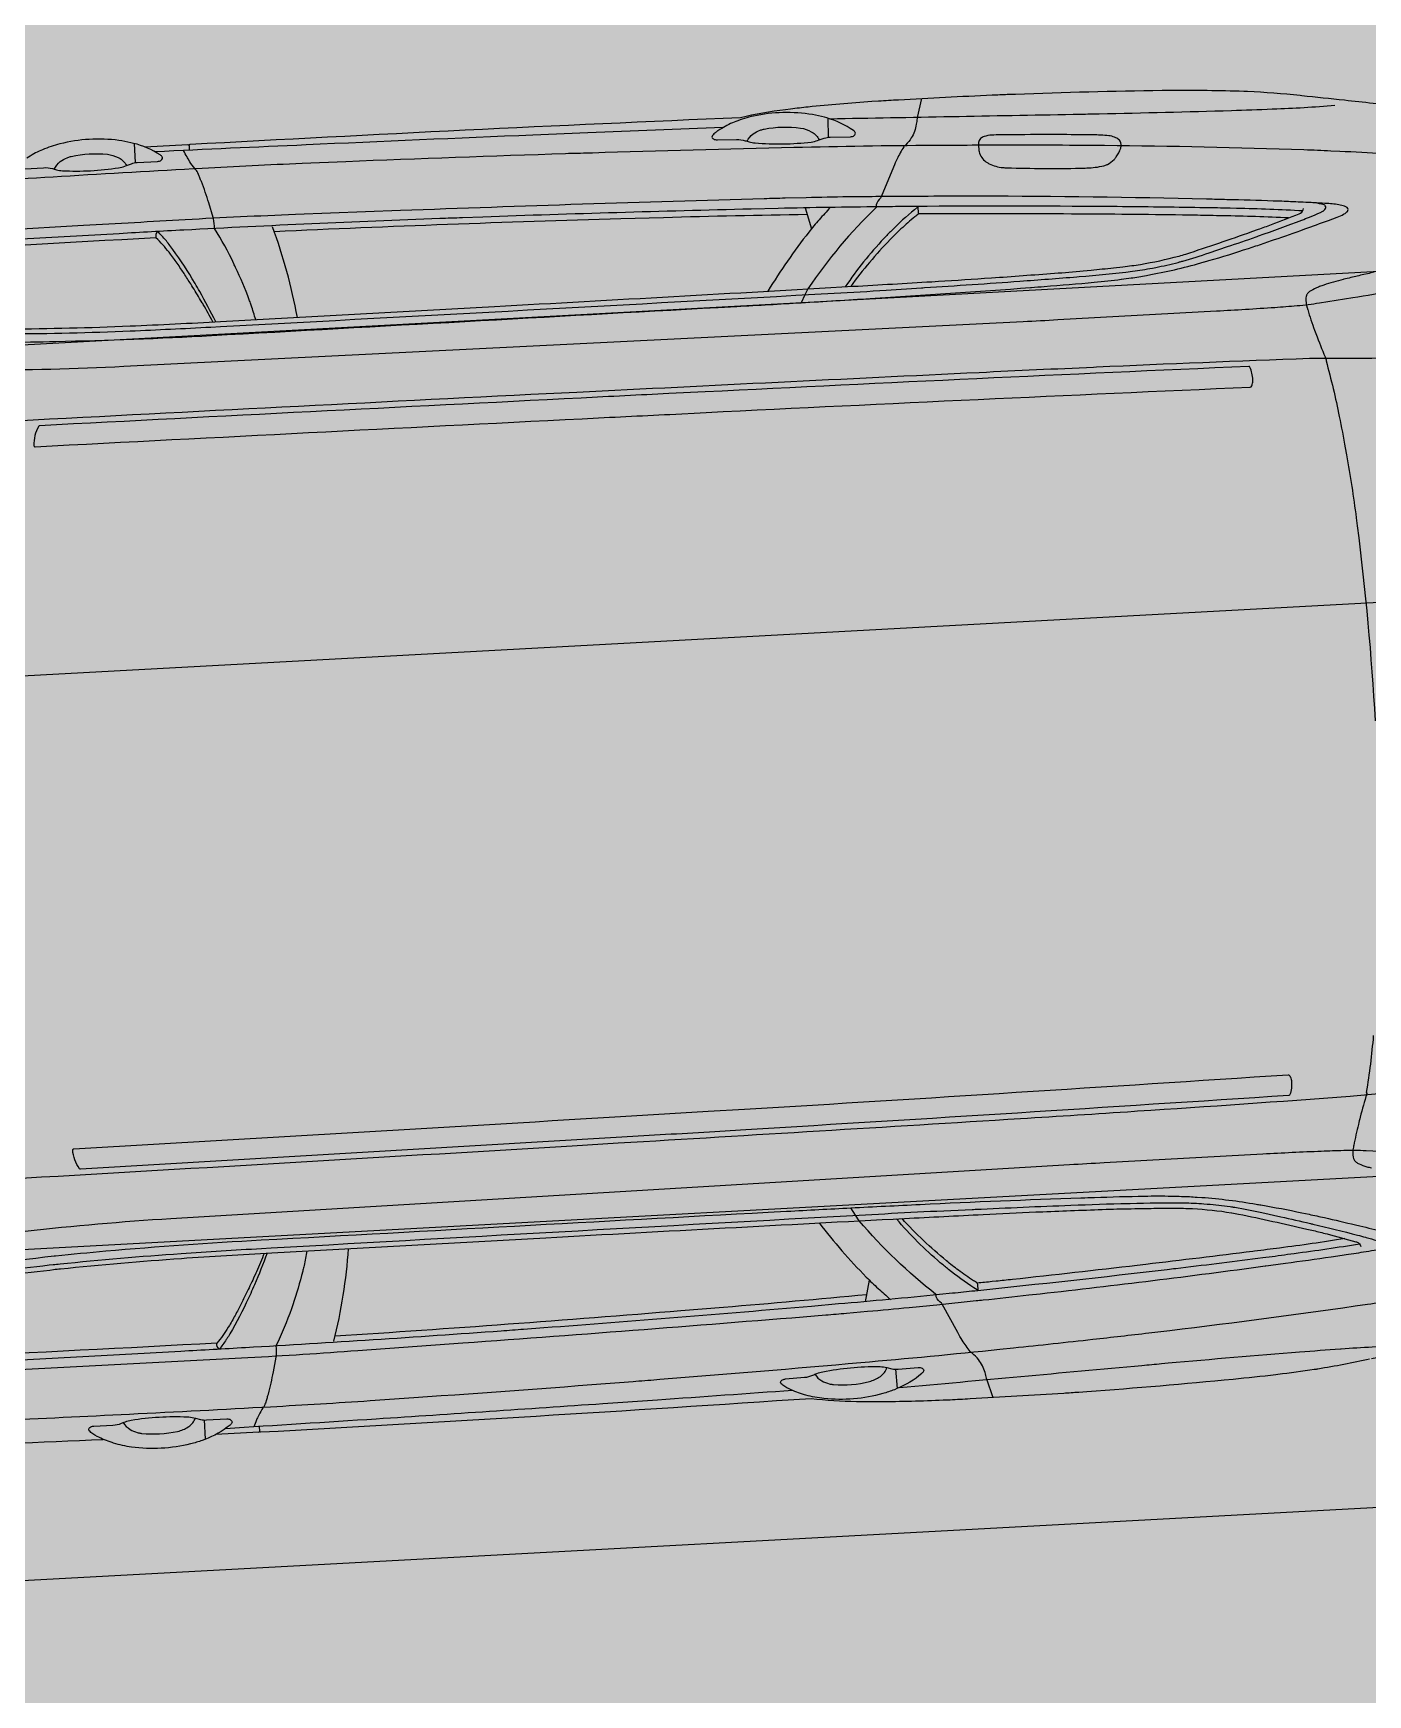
# Model space of a CAD drawing. Header units: millimetres. Extents: x 2622 to 2811, y 687 to 801.
# Drawn here: x 2650.345 to 2651.353, y 752.289 to 753.545 of the extents above; entities that cross this region are included whole.
import ezdxf

# ---------------------------------------------------------------- set-up
doc = ezdxf.new("R2010")
doc.units = ezdxf.units.MM
for name, color, linetype in [('automobile', 251, 'Continuous'), ('Quote', 252, 'Continuous'), ('Verde', 84, 'Continuous')]:
    doc.layers.add(name, color=color, linetype=linetype)
pattern_1 = [(0, (1295.01577, 297.66502), (0.0396875, 0.079375), [0, -0.079375])]

msp = doc.modelspace()

# ---------------------------------------------------------------- hatches: boundary and pattern name
at = {"layer": 'Verde'}
h = msp.add_hatch(dxfattribs=at)
h.set_pattern_fill('DOTS', color=256, scale=0.05, style=0)
h.set_pattern_definition(pattern_1)
h.paths.add_polyline_path([(2656.8528, 756.7765, -1), (2658.3051, 756.7765, -1)], flags=16)
h.paths.add_polyline_path([(2655.9701, 760.0463, -1), (2657.4224, 760.0463, -1)], flags=16)
h.paths.add_polyline_path([(2658.428, 756.4017, -1), (2659.8803, 756.4017, -1)], flags=16)
h.paths.add_polyline_path([(2658.9701, 752.7161, -1), (2658.7201, 752.7161, -1)], flags=16)
h.paths.add_polyline_path([(2656.7558, 761.5113), (2656.7758, 762.9548), (2658.6865, 763.0368), (2658.6729, 761.5342)], flags=16)
h.paths.add_polyline_path([(2648.2697, 763.5066, -1), (2649.7221, 763.5066, -1)], flags=16)
h.paths.add_polyline_path([(2661.1981, 756.1648, -1), (2662.6504, 756.1648, -1)], flags=16)
h.paths.add_polyline_path([(2645.2156, 762.8484, -1), (2646.6679, 762.8484, -1)], flags=16)
h.paths.add_polyline_path([(2666.8084, 756.1168, -1), (2665.3561, 756.1168, -1)], flags=16)
h.paths.add_polyline_path([(2668.5196, 756.0849, -1), (2667.0672, 756.0849, -1)], flags=16)
h.paths.add_polyline_path([(2659.2398, 753.4688), (2659.7778, 753.4688), (2659.7778, 753.7977), (2659.2398, 753.7977)], flags=24)
h.paths.add_polyline_path([(2657.0631, 761.9829), (2658.3775, 761.9829), (2658.3775, 762.6104), (2657.0631, 762.6104)], flags=8)
h.paths.add_polyline_path([(2645.1457, 760.0838), (2648.8816, 760.0838), (2648.8816, 760.5092), (2645.1457, 760.5092)], flags=24)
edge = h.paths.add_edge_path()
edge.add_arc((2655.3389, 763.2175), 0.7262, 0, 360)
edge = h.paths.add_edge_path()
edge.add_line((2652.9411, 759.9926), (2652.9411, 760.439))
edge.add_arc((2653.6321, 760.2158), 0.7262, 162.0983, 197.9017)
edge = h.paths.add_edge_path()
edge.add_line((2652.9411, 760.9907), (2652.9411, 762.1733))
edge.add_arc((2653.3627, 761.582), 0.7262, 125.4843, 234.5157)
edge = h.paths.add_edge_path()
edge.add_line((2653.1411, 762.2736), (2653.1411, 760.8905))
edge.add_arc((2653.3627, 761.582), 0.7262, 252.2383, 264.6596)
edge.add_arc((2653.6321, 760.2158), 0.7262, 117.657, 132.5446)
edge.add_line((2653.1411, 760.7508), (2653.1411, 759.6808))
edge.add_arc((2653.6321, 760.2158), 0.7262, 227.4554, 277.631)
edge.add_arc((2654.2121, 758.9543), 0.7262, 131.7452, 281.8496)
edge.add_arc((2654.9007, 757.7576), 0.7262, 137.9906, 311.1708)
edge.add_arc((2656.0975, 757.1075), 0.7262, 171.8021, 491.1708)
edge.add_arc((2654.9007, 757.7576), 0.7262, 351.8021, 461.8496)
edge.add_arc((2654.2121, 758.9543), 0.7262, 317.9906, 457.631)
edge.add_arc((2653.6321, 760.2158), 0.7262, 311.7452, 444.6596)
edge.add_arc((2653.3627, 761.582), 0.7262, 297.657, 467.7617)
h.paths.add_polyline_path([(2670.3991, 753.604), (2670.385, 753.3544), (2652.9411, 754.3402), (2652.9411, 754.5906)])
h.paths.add_polyline_path([(2655.3668, 755.7315), (2655.3668, 755.2512), (2654.9012, 755.2512), (2654.9012, 755.7315)])
h.paths.add_polyline_path([(2650.4411, 753.9961), (2650.4411, 756.6348), (2644.8148, 756.6348), (2645.1166, 751.0645), (2652.4095, 751.9524), (2654.0325, 752.2116), (2659.2011, 752.0885), (2663.2887, 752.4233), (2665.8401, 752.3935), (2670.441, 752.3673), (2670.4275, 752.8508), (2670.4774, 752.8521), (2670.4895, 754.6835), (2670.402, 754.6829), (2670.3824, 757.4302), (2666.929, 757.5151), (2661.3707, 757.601), (2661.3788, 758.7837), (2660.6997, 758.7884), (2660.7401, 764.7082), (2667.2279, 764.6639), (2667.1897, 759.0731), (2670.359, 759.0241), (2670.3592, 761.3795), (2670.4467, 761.3795), (2670.4366, 761.9587), (2670.3491, 761.9606), (2670.4287, 765.6196), (2669.6201, 765.5823), (2669.6184, 765.5404), (2669.4186, 765.5484), (2669.4196, 765.5731), (2660.4661, 765.147), (2657.3695, 765.0085), (2650.7649, 764.7194), (2644.3913, 764.4501), (2644.4761, 762.8848), (2653.0161, 762.8848), (2653.0161, 762.4598), (2653.1411, 762.4598), (2653.1411, 757.0598), (2653.0161, 757.0598), (2653.0161, 756.6348), (2652.9411, 756.6348), (2652.9411, 753.9961)])
h.paths.add_polyline_path([(2669.9501, 754.6583), (2669.9501, 754.178), (2669.4846, 754.178), (2669.4846, 754.6583)])
h.paths.add_polyline_path([(2669.4846, 754.1848), (2669.4846, 754.4352), (2652.9411, 755.3702), (2652.9411, 755.1198)])
h.paths.add_polyline_path([(2669.9501, 754.4089), (2669.9501, 754.178), (2669.6047, 754.178), (2670.4008, 754.133), (2670.4149, 754.3826)])
h = msp.add_hatch(dxfattribs=at)
h.set_pattern_fill('DOTS', color=256, scale=0.05, style=0)
h.set_pattern_definition(pattern_1)
h.paths.add_polyline_path([(2652.9411, 754.5906), (2652.9411, 754.3402), (2662.3729, 753.8072, -0.562006), (2662.4752, 753.8014), (2669.9123, 753.3811), (2669.92, 753.631)])
h.paths.add_polyline_path([(2662.534, 753.6573), (2662.9602, 753.6573), (2662.9602, 753.887), (2662.534, 753.887)], flags=25)
h.paths.add_polyline_path([(2651.5435, 755.985), (2650.4411, 755.9202), (2650.4411, 753.9961), (2652.9411, 753.9961), (2652.9411, 756.0669), (2652.9407, 756.0669), (2652.9411, 756.0877), (2652.9411, 756.6348), (2650.4411, 756.6348), (2650.4411, 755.9954), (2651.5391, 756.0598)])
h.paths.add_polyline_path([(2669.9368, 754.178), (2669.6047, 754.178), (2669.9363, 754.1593)])
h.paths.add_polyline_path([(2669.4846, 754.1848), (2669.4846, 754.4352), (2652.9411, 755.3702), (2652.9411, 755.1198)])

# ---------------------------------------------------------------- linework, layer by layer
at = {"layer": 'automobile'}
for p, q in [((2650.9451, 753.4807), (2650.9454, 753.4661)), ((2650.4209, 753.4615), (2650.4217, 753.447)), ((2650.4615, 753.4606), (2650.4291, 753.4588)), ((2650.4624, 753.46), (2650.4626, 753.4563)), ((2650.9281, 753.4128), (2650.9328, 753.3969)), ((2650.9736, 752.5857), (2650.9766, 752.6021)), ((2650.9979, 752.5202), (2650.9967, 752.5346)), ((2650.4749, 752.4818), (2650.4741, 752.4963)), ((2650.5151, 752.4871), (2650.4827, 752.4853)), ((2650.5159, 752.4878), (2650.5157, 752.4914))]:
    msp.add_line(p, q, dxfattribs=at)
for points in [[(2650.9251, 753.3411, 0.000769), (2650.9773, 753.3443, 0.003577), (2651.0985, 753.3526), (2651.0991, 753.3527, 0.000027), (2651.1088, 753.3534, 0.003552), (2651.1466, 753.3566, 0.009916), (2651.1669, 753.3588), (2651.1672, 753.3589, 0.002943), (2651.1744, 753.3598, 0.009853), (2651.186, 753.3617), (2651.1894, 753.3624, 0.025369), (2651.2297, 753.3719), (2651.2298, 753.3719, 0.000021), (2651.2333, 753.3729, 0.008627), (2651.2632, 753.3822), (2651.2687, 753.384, 0.003472), (2651.2799, 753.3878, 0.003627), (2651.3027, 753.3958), (2651.3057, 753.3969, 0.001375), (2651.3235, 753.4033), (2651.3302, 753.4058, 0.040638), (2651.335, 753.408), (2651.3355, 753.4083, 0.056658), (2651.3378, 753.4099, 0.037523), (2651.3379, 753.4101, 0.164307), (2651.3385, 753.4116, 0.247104), (2651.3378, 753.413, 0.073089), (2651.3357, 753.4141), (2651.3356, 753.4141, 0.031398), (2651.3338, 753.4146, 0.039043), (2651.3238, 753.416), (2651.3229, 753.4161, 0.000777), (2651.3064, 753.417, 0.003856), (2651.2989, 753.4173), (2651.2949, 753.4175, 0.001532), (2651.2818, 753.418, 0.001333), (2651.2468, 753.419, 0.000872), (2651.2319, 753.4194), (2651.2314, 753.4194, 0.005865), (2651.06, 753.4216), (2651.0514, 753.4216, 0.001448), (2651.0166, 753.4215, 0.000132), (2651.0113, 753.4215), (2650.9814, 753.4213, 0.002035), (2650.9605, 753.4211, 0.002471), (2650.9288, 753.4205), (2650.9129, 753.4201, 0.001145), (2650.8972, 753.4197, 0.002344), (2650.6222, 753.4107), (2650.5428, 753.4077, 0.004857), (2650.4596, 753.4038, 0.000048), (2650.3826, 753.3994), (2650.2629, 753.3925, 0.004161)], [(2650.4624, 753.46, -0.41412), (2650.4632, 753.4609, -0.003251), (2650.8792, 753.4812, -0.027772), (2650.9132, 753.4873), (2650.9171, 753.4878, -0.004315), (2650.9303, 753.4893, -0.009891), (2650.9785, 753.4934), (2650.9835, 753.4937, -0.002219), (2650.9987, 753.4946, -0.002775), (2651.0695, 753.4982, -0.002199), (2651.0808, 753.4987), (2651.087, 753.4989, -0.005597), (2651.1979, 753.5017, -0.005916), (2651.2304, 753.5018), (2651.2319, 753.5017, -0.006543), (2651.2597, 753.5011, -0.003153), (2651.2624, 753.501, -0.01382), (2651.3021, 753.498), (2651.3035, 753.4978, -0.000418), (2651.3357, 753.4944, -0.004713), (2651.3788, 753.4895)], [(2651.016, 753.4956), (2651.0128, 753.4812, 0.034737), (2651.0127, 753.4805, -0.022917), (2651.0121, 753.476, -0.094077), (2651.0083, 753.4657, -0.06124), (2651.0041, 753.4605), (2651.0034, 753.4598, 0.054997), (2651.0026, 753.4589, 0.03443), (2650.9976, 753.4498, 0.011015), (2650.9949, 753.4437), (2650.9856, 753.4212, -0.110913), (2650.985, 753.4202, 0.142732), (2650.9818, 753.415, 0.080563), (2650.9818, 753.4146), (2650.9818, 753.4135, -0.216991), (2650.9817, 753.4132, 0.052003), (2650.9302, 753.3516), (2650.9278, 753.3471), (2650.9251, 753.3411)], [(2650.9467, 753.4802, 0.000042), (2651.1306, 753.4836, 0.000342), (2651.1454, 753.4839), (2651.1504, 753.484, 0.002739), (2651.2502, 753.4865, 0.0015), (2651.281, 753.4876), (2651.2817, 753.4876, 0.011544), (2651.3285, 753.4904)], [(2650.8842, 753.4632, -0.128656), (2650.8888, 753.4688, -0.074928), (2650.8941, 753.4715), (2650.8947, 753.4717, -0.033595), (2650.8972, 753.4724, -0.082493), (2650.9246, 753.4731, -0.091508), (2650.9327, 753.4704), (2650.9332, 753.4701, -0.165945), (2650.9387, 753.4642), (2650.9425, 753.4655, -0.077034), (2650.947, 753.4663), (2650.9623, 753.4666, 0.052715), (2650.9638, 753.4668, 0.220499), (2650.966, 753.4686, 0.264829), (2650.966, 753.4699, 0.098627), (2650.9645, 753.4714, 0.085251), (2650.9445, 753.4808), (2650.9426, 753.4814, 0.026826), (2650.9336, 753.4833, 0.094576), (2650.889, 753.4822, 0.040749), (2650.8756, 753.4781), (2650.8745, 753.4777, 0.050939), (2650.8637, 753.4721), (2650.862, 753.471, 0.027989), (2650.8604, 753.4698, 0.041607), (2650.858, 753.4675, 0.423561), (2650.8582, 753.4653, 0.14772), (2650.8607, 753.4643, 0.02926), (2650.8618, 753.4643), (2650.8762, 753.4646, -0.085716), (2650.8827, 753.4636, 0.005048), (2650.8842, 753.4632)], [(2650.8659, 753.4735, 0.001073), (2650.7638, 753.4695), (2650.7223, 753.4678, 0.001), (2650.5509, 753.4604, 0.000578), (2650.4367, 753.4552)], [(2651.4165, 753.4491, 0.00572), (2651.4067, 753.4503), (2651.4061, 753.4504, 0.005942), (2651.3984, 753.4511, 0.010746), (2651.3321, 753.4555), (2651.3255, 753.4558, 0.00238), (2651.3051, 753.4566, 0.006696), (2651.1544, 753.4599), (2651.1385, 753.46, 0.002066), (2651.0959, 753.4602, 0.001572), (2651.0355, 753.46), (2651.025, 753.46, 0.004097), (2650.9196, 753.4584, 0.002102), (2650.7673, 753.4543, 0.000074), (2650.7491, 753.4538), (2650.747, 753.4537, 0.002407), (2650.5808, 753.4477), (2650.5478, 753.4463, 0.003667), (2650.4724, 753.4427, 0.001059), (2650.3659, 753.4365, 0.001674), (2650.2656, 753.4302), (2650.175, 753.4241, 0.00038), (2650.0544, 753.416)], [(2650.3606, 753.442, -0.128656), (2650.3651, 753.4478, -0.074928), (2650.3703, 753.4507), (2650.3709, 753.451, -0.033595), (2650.3734, 753.4517, -0.082493), (2650.4007, 753.4533, -0.091508), (2650.4089, 753.4508), (2650.4094, 753.4506, -0.165945), (2650.4151, 753.4448), (2650.4188, 753.4462, -0.077034), (2650.4233, 753.4471), (2650.4386, 753.448, 0.052715), (2650.4401, 753.4482, 0.220499), (2650.4423, 753.4501, 0.264829), (2650.4422, 753.4513, 0.098627), (2650.4407, 753.4528, 0.085251), (2650.4204, 753.4616), (2650.4184, 753.4621, 0.026826), (2650.4094, 753.4638, 0.094576), (2650.3648, 753.4612, 0.040749), (2650.3516, 753.4567), (2650.3505, 753.4563, 0.050939), (2650.3399, 753.4503)], [(2650.5128, 753.3283, 0.011789), (2650.5094, 753.3392, 0.007329), (2650.5082, 753.3425), (2650.5079, 753.3433, 0.021191), (2650.4976, 753.3677, 0.000299), (2650.4963, 753.3705), (2650.4963, 753.3706, 0.030386), (2650.4816, 753.3972, 0.056739), (2650.4809, 753.4047, 0.020364), (2650.4806, 753.4055), (2650.4773, 753.4165, 0.0153), (2650.4718, 753.4327, 0.004677), (2650.4714, 753.4336), (2650.4712, 753.434, 0.010794), (2650.47, 753.4369), (2650.469, 753.4393, 0.079259), (2650.4667, 753.4427, -0.049126), (2650.463, 753.4477), (2650.4618, 753.4498, -0.007216), (2650.4609, 753.4513, -0.00952), (2650.4583, 753.4561)], [(2650.8842, 753.4632, 0.005298), (2650.8857, 753.4627, 0.048516), (2650.8902, 753.4619, 0.050735), (2650.9327, 753.4626, 0.052924), (2650.9375, 753.4638), (2650.9387, 753.4642)], [(2650.3262, 753.3176, 0.008856), (2650.418, 753.3198, 0.002935), (2650.4788, 753.3227), (2650.4862, 753.3231, 0.000365), (2650.95, 753.3483, 0.002131), (2650.9894, 753.3506), (2651.0159, 753.3523, 0.000136), (2651.0182, 753.3525, 0.001815), (2651.0904, 753.3574, 0.002801), (2651.1335, 753.3607), (2651.1351, 753.3608, 0.009465), (2651.1755, 753.3649, 0.017816), (2651.1905, 753.3673), (2651.193, 753.3678, 0.015228), (2651.21, 753.3716), (2651.211, 753.3719, 0.007594), (2651.2135, 753.3726, 0.010491), (2651.2334, 753.3788), (2651.2472, 753.3835, 0.003445), (2651.2689, 753.3909), (2651.2696, 753.3912, 0.001626), (2651.2708, 753.3916, 0.003891), (2651.3034, 753.4036, 0.003028), (2651.3092, 753.4058), (2651.3097, 753.406, 0.010906), (2651.3175, 753.4093, 0.044584), (2651.3193, 753.4103), (2651.3195, 753.4104, 0.039314), (2651.3203, 753.411, 0.004902), (2651.3209, 753.4116), (2651.3209, 753.4117, 0.367391), (2651.3212, 753.4144, 0.163402), (2651.3203, 753.415, 0.048531), (2651.3134, 753.4165, 0.016075), (2651.3117, 753.4167)], [(2650.3382, 753.4424), (2650.3525, 753.4432, -0.085716), (2650.3591, 753.4425, 0.005048), (2650.3606, 753.442)], [(2650.3606, 753.442, 0.005298), (2650.3622, 753.4416, 0.048516), (2650.3667, 753.4409, 0.050735), (2650.4091, 753.4431, 0.052924), (2650.4139, 753.4443), (2650.4151, 753.4448)], [(2651.3042, 753.4105, 0.007155), (2651.2542, 753.4124), (2651.2492, 753.4125, 0.001691), (2651.2303, 753.4129, 0.001679), (2651.1678, 753.4137), (2651.164, 753.4138, 0.000772), (2651.1574, 753.4138, 0.003359), (2651.0111, 753.4139, 0.000704), (2650.9942, 753.4137), (2650.9844, 753.4136, 0.003771), (2650.9076, 753.4124), (2650.8873, 753.4119, 0.002641), (2650.6844, 753.4059), (2650.669, 753.4053, 0.000586), (2650.652, 753.4047, 0.003946), (2650.4584, 753.396, 0.000498), (2650.4097, 753.3933), (2650.2939, 753.387, 0.00388), (2650.1821, 753.38), (2650.0223, 753.3687)], [(2650.3262, 753.3213, 0.008856), (2650.4178, 753.3235, 0.0033), (2650.4861, 753.3269), (2650.6932, 753.3383, 0.00065), (2650.9643, 753.3535, 0.000285), (2651.0238, 753.357, 0.002907), (2651.0636, 753.3596), (2651.0689, 753.3599, 0.001171), (2651.1166, 753.3634, 0.004227), (2651.1383, 753.3652), (2651.1442, 753.3658, 0.004312), (2651.1611, 753.3675), (2651.1683, 753.3683, 0.013016), (2651.1815, 753.3701, 0.026534), (2651.2105, 753.3764), (2651.2107, 753.3764, 0.011449), (2651.2158, 753.3779, 0.006882), (2651.2657, 753.3949), (2651.2706, 753.3966, 0.004097), (2651.2805, 753.4002, 0.007231), (2651.3015, 753.4084, 0.032051), (2651.3024, 753.4088), (2651.3025, 753.4089, 0.233157), (2651.3048, 753.4123)], [(2650.9296, 753.4077, 0.003262), (2650.8211, 753.4054), (2650.7888, 753.4045, 0.004355), (2650.5269, 753.3948)], [(2651.0137, 753.4082, 0.034924), (2651.0135, 753.4131, 0.585563), (2651.0131, 753.4133, 0.028076), (2650.9953, 753.3975), (2650.9933, 753.3955, 0.009489), (2650.9876, 753.3897, 0.038816), (2650.9584, 753.3532)], [(2651.2935, 753.4052, 0.007975), (2651.2436, 753.4068, 0.00031), (2651.2246, 753.4072), (2651.2234, 753.4072, 0.002466), (2651.1418, 753.4081), (2651.1353, 753.4081, 0.002022), (2651.0403, 753.4084, 0.001435), (2651.028, 753.4083), (2651.0249, 753.4083, 0.000603), (2651.0137, 753.4082, 0.000667), (2651.011, 753.406, 0.017944), (2651.0005, 753.3969, 0.012257), (2650.9923, 753.3888, 0.035569), (2650.9625, 753.3534)], [(2650.4804, 753.3266, 0.012934), (2650.4731, 753.3398, 0.001617), (2650.4724, 753.341), (2650.4704, 753.3444, 0.005718), (2650.4637, 753.3553, 0.006801), (2650.4587, 753.3631), (2650.4569, 753.3658, 0.009079), (2650.4513, 753.3739, 0.008378), (2650.4483, 753.3779), (2650.4473, 753.3792, 0.037585), (2650.4374, 753.3902, 0.004863), (2650.0248, 753.3635)], [(2650.4826, 753.3267, 0.014687), (2650.4705, 753.3495, 0.005146), (2650.467, 753.3556), (2650.4649, 753.3591, 0.025792), (2650.448, 753.3843, 0.015915), (2650.4453, 753.3878), (2650.4449, 753.3883, 0.022953), (2650.4387, 753.3949, 0.262561), (2650.4374, 753.3902)], [(2650.3027, 753.2904, 0.013131), (2650.4132, 753.293), (2651.0928, 753.3269, 0.001274), (2651.119, 753.3283), (2651.2389, 753.3349, 0.003786), (2651.283, 753.3376, 0.002894), (2651.2999, 753.3389, 0.019731), (2651.3167, 753.341), (2651.3419, 753.345, 0.001137), (2651.4049, 753.3554, -0.003739)], [(2651.3582, 753.3642, 0.002068), (2651.353, 753.363), (2651.3503, 753.3624, 0.002799), (2651.3405, 753.3601, 0.000534), (2651.3351, 753.3588), (2651.3348, 753.3587, 0.020842), (2651.32, 753.3544), (2651.3193, 753.3542, 0.020438), (2651.316, 753.3529, 0.026127), (2651.3103, 753.3502, 0.067791), (2651.3083, 753.3486), (2651.3082, 753.3485, 0.098148), (2651.3069, 753.3467), (2651.3069, 753.3466, 0.091195), (2651.3065, 753.3448, 0.083028), (2651.3075, 753.3372, 0.00084), (2651.3078, 753.3361), (2651.3079, 753.3359, 0.014729), (2651.3131, 753.3204), (2651.3131, 753.3204, 0.001051), (2651.3151, 753.3152, 0.007643), (2651.3219, 753.298, -0.289318), (2651.3218, 753.2971, -0.018378), (2651.3318, 753.255, -0.004855), (2651.3363, 753.2313), (2651.3372, 753.226, -0.012512), (2651.3446, 753.1784), (2651.3453, 753.1725, -0.018148), (2651.3588, 753.025)], [(2649.9201, 753.349, -0.000419), (2649.9203, 753.3491, -0.145444), (2649.924, 753.3492, 0.011938), (2649.9486, 753.3435), (2649.9542, 753.3424, 0.007872), (2649.9648, 753.3404, 0.01001), (2649.9836, 753.3375), (2649.9914, 753.3364, 0.000409), (2649.9948, 753.336, 0.003875), (2650.041, 753.3303, 0.001146), (2650.0469, 753.3296), (2650.0518, 753.3291, 0.009465), (2650.1904, 753.3164), (2650.1918, 753.3163, 0.000477), (2650.2099, 753.315, 0.018781), (2650.3225, 753.3112), (2650.3234, 753.3112, 0.004479), (2650.3618, 753.3118, 0.008146), (2650.4793, 753.3163, 0.000207), (2650.8624, 753.3376), (2650.8765, 753.3383, 0.000716), (2650.9251, 753.3411, 0.000716)], [(2651.3888, 753.2996, -0.008696), (2651.331, 753.299, 0.010619), (2651.3092, 753.2988, 0.002667), (2651.1483, 753.2923), (2651.146, 753.2922, 0.000719), (2651.0597, 753.2882, 0.000472), (2650.7556, 753.2733), (2650.7207, 753.2716, 0.000602), (2650.3194, 753.251, -0.00582), (2650.2596, 753.2486), (2650.2587, 753.2486, -0.007479), (2650.2058, 753.2478)], [(2651.3575, 752.7869, -0.018378), (2651.3522, 752.744, -0.289318), (2651.3525, 752.7431, 0.007643), (2651.3476, 752.7253, 0.001051), (2651.3462, 752.7198), (2651.3462, 752.7198, 0.014729), (2651.3427, 752.7039), (2651.3426, 752.7036, 0.00084), (2651.3424, 752.7026, 0.083028), (2651.3423, 752.6949, 0.091195), (2651.3429, 752.6931), (2651.3429, 752.6931, 0.098148), (2651.3444, 752.6914), (2651.3445, 752.6913, 0.067791), (2651.3467, 752.69, 0.026127), (2651.3526, 752.6878, 0.020438), (2651.356, 752.687)], [(2651.4192, 752.7489, 0.008696), (2651.3616, 752.7431, -0.010619), (2651.3399, 752.7409, -0.002667), (2651.1792, 752.7297), (2651.177, 752.7295, -0.000719), (2651.0908, 752.724, -0.000472), (2650.7868, 752.7055), (2650.7519, 752.7034, -0.000602), (2650.3509, 752.6798, 0.00582), (2650.2911, 752.6756), (2650.2903, 752.6756, 0.007479), (2650.2376, 752.6705)], [(2650.2817, 752.6034, -0.012265), (2650.3567, 752.6135), (2650.3596, 752.6138, -0.001235), (2650.3649, 752.6143, -0.008856), (2650.4564, 752.6222, -0.002935), (2650.5171, 752.626), (2650.5245, 752.6264, -0.000365), (2650.9883, 752.6523, -0.002131), (2651.0277, 752.6543), (2651.0542, 752.6555, -0.000136), (2651.0566, 752.6556, -0.001815), (2651.1289, 752.6587, -0.002801), (2651.1721, 752.6601), (2651.1737, 752.6601, -0.009465), (2651.2142, 752.6605, -0.017816), (2651.2295, 752.6598), (2651.232, 752.6596, -0.015228), (2651.2493, 752.6576), (2651.2503, 752.6575, -0.007594), (2651.2529, 752.6571, -0.010491), (2651.2733, 752.6531), (2651.2876, 752.6499, -0.003445), (2651.3099, 752.6449), (2651.3106, 752.6447, -0.001626), (2651.3119, 752.6444, -0.003891), (2651.3456, 752.6361, -0.003028), (2651.3516, 752.6345), (2651.3521, 752.6344, -0.010906), (2651.3602, 752.632, -0.044584)], [(2651.3775, 752.6985), (2651.352, 752.6998, 0.019731), (2651.3351, 752.7, 0.002894), (2651.3182, 752.6994, 0.003786), (2651.274, 752.6973), (2651.1541, 752.6907, 0.001274), (2651.1279, 752.6892), (2650.4487, 752.6484, 0.013131), (2650.3386, 752.6388, 0.003801)], [(2650.9627, 752.6567, -0.000769), (2651.0149, 752.6593, -0.003577), (2651.1364, 752.6643), (2651.1369, 752.6643, -0.000027), (2651.1467, 752.6646, -0.003552), (2651.1846, 752.6656, -0.009916), (2651.205, 752.6656), (2651.2054, 752.6656, -0.002943), (2651.2126, 752.6654, -0.009853), (2651.2244, 752.6648), (2651.2278, 752.6646, -0.025369), (2651.2689, 752.6595), (2651.269, 752.6595, -0.000021), (2651.2726, 752.6589, -0.008627), (2651.3034, 752.653), (2651.3089, 752.6518, -0.003472), (2651.3206, 752.6493, -0.003627), (2651.344, 752.6438), (2651.3472, 752.6431, -0.001375), (2651.3655, 752.6386)], [(2650.2823, 752.5997, -0.012265), (2650.3571, 752.6097), (2650.36, 752.6101, -0.001235), (2650.3653, 752.6106, -0.008856), (2650.4566, 752.6185, -0.0033), (2650.5249, 752.6227), (2650.732, 752.6341, -0.00065), (2651.0031, 752.6487, -0.000285), (2651.0626, 752.6517, -0.002907), (2651.1024, 752.6536), (2651.1078, 752.6538, -0.001171), (2651.1556, 752.6556, -0.004227), (2651.1773, 752.6561), (2651.1832, 752.6562, -0.004312), (2651.2002, 752.6564), (2651.2074, 752.6564, -0.013016), (2651.2208, 752.6561, -0.026534), (2651.2503, 752.653), (2651.2505, 752.6529, -0.011449), (2651.2557, 752.652, -0.006882), (2651.3072, 752.6406), (2651.3122, 752.6395, -0.004097), (2651.3225, 752.637, -0.007231), (2651.3442, 752.6311, -0.032051), (2651.3453, 752.6308), (2651.3453, 752.6308, -0.233157), (2651.348, 752.6276)], [(2651.3663, 752.6258, -0.000777), (2651.35, 752.6231, -0.003856), (2651.3427, 752.622), (2651.3387, 752.6213, -0.001532), (2651.3257, 752.6194, -0.001333), (2651.2911, 752.6146, -0.000872), (2651.2763, 752.6125), (2651.2758, 752.6125, -0.005865), (2651.1057, 752.5915), (2651.0971, 752.5906, -0.001448), (2651.0626, 752.5868, -0.000132), (2651.0573, 752.5863), (2651.0275, 752.5832, -0.002035), (2651.0067, 752.5811, -0.002471), (2650.9752, 752.5782), (2650.9593, 752.5768, -0.001145), (2650.9436, 752.5755, -0.002344), (2650.6693, 752.5543), (2650.59, 752.5486, -0.004857), (2650.5069, 752.5433, -0.000048), (2650.4299, 752.5393), (2650.3102, 752.533, -0.004161)], [(2649.9647, 752.5386, 0.000419), (2649.9649, 752.5385, 0.145444), (2649.9686, 752.5388, -0.011938), (2649.9924, 752.5471), (2649.9978, 752.5489, -0.007872), (2650.0082, 752.5521, -0.01001), (2650.0265, 752.557), (2650.0341, 752.5589, -0.000409), (2650.0375, 752.5597, -0.003875), (2650.0828, 752.5704, -0.001146), (2650.0886, 752.5717), (2650.0934, 752.5728, -0.009465), (2650.2298, 752.6007), (2650.2311, 752.6009, -0.000477), (2650.249, 752.6042, -0.018781), (2650.3605, 752.6203), (2650.3614, 752.6204, -0.004479), (2650.3996, 752.6241, -0.008146), (2650.5169, 752.6324, -0.000207), (2650.9001, 752.6534), (2650.9141, 752.6541, -0.000716), (2650.9627, 752.6567, -0.000716)], [(2651.0701, 752.5131), (2651.0653, 752.5271, -0.034737), (2651.0651, 752.5278, 0.022917), (2651.0641, 752.5322, 0.094077), (2651.0591, 752.542, 0.06124), (2651.0544, 752.5467), (2651.0536, 752.5473, -0.054997), (2651.0528, 752.5481, -0.03443), (2651.0468, 752.5566, -0.011015), (2651.0434, 752.5624), (2651.0317, 752.5838, 0.110913), (2651.031, 752.5846, -0.142732), (2651.0272, 752.5894, -0.080563), (2651.0271, 752.5898), (2651.0271, 752.591, 0.216991), (2651.0269, 752.5913, -0.052003), (2650.969, 752.6469), (2650.9661, 752.6511), (2650.9627, 752.6567)], [(2651.0582, 752.5998, -0.034924), (2651.0585, 752.5948, -0.585563), (2651.0582, 752.5946, -0.028076), (2651.0387, 752.6083), (2651.0365, 752.6101, -0.009489), (2651.0302, 752.6152, -0.038816), (2650.9971, 752.6483)], [(2651.3359, 752.6334, -0.007975), (2651.2866, 752.6263, -0.00031), (2651.2677, 752.6239), (2651.2665, 752.6238, -0.002466), (2651.1855, 752.6139), (2651.1791, 752.6131, -0.002022), (2651.0847, 752.6025, -0.001435), (2651.0724, 752.6012), (2651.0693, 752.6009, -0.000603), (2651.0582, 752.5998, -0.000667), (2651.0553, 752.6016, -0.017944), (2651.0439, 752.6095, -0.012257), (2651.0348, 752.6167, -0.035569), (2651.0013, 752.6486)], [(2651.3472, 752.6293, -0.007155), (2651.2977, 752.622), (2651.2927, 752.6213, -0.001691), (2651.274, 752.6188, -0.001679), (2651.2119, 752.6111), (2651.2082, 752.6107, -0.000772), (2651.2017, 752.6099, -0.003359), (2651.0562, 752.5938, -0.000704), (2651.0394, 752.5921), (2651.0296, 752.5911, -0.003771), (2650.9532, 752.584), (2650.9329, 752.5822, -0.002641), (2650.7306, 752.5659), (2650.7153, 752.5648, -0.000586), (2650.6983, 752.5635, -0.003946), (2650.505, 752.5509, -0.000498), (2650.4562, 752.5482), (2650.3404, 752.5418, -0.00388), (2650.2285, 752.5366), (2650.0684, 752.5302)], [(2650.5515, 752.6242, -0.011789), (2650.5494, 752.613, -0.007329), (2650.5485, 752.6096), (2650.5483, 752.6088, -0.021191), (2650.5408, 752.5834, -0.000299), (2650.5398, 752.5804), (2650.5398, 752.5804, -0.030386), (2650.5281, 752.5523, -0.056739), (2650.5282, 752.5448, -0.020364), (2650.5281, 752.5439), (2650.5259, 752.5326, -0.0153), (2650.5222, 752.5159, -0.004677), (2650.522, 752.515), (2650.5218, 752.5146, -0.010794), (2650.5209, 752.5116), (2650.5201, 752.5091, -0.079259), (2650.5183, 752.5055, 0.049126), (2650.5151, 752.5), (2650.5141, 752.4979, 0.007216), (2650.5134, 752.4963, 0.00952), (2650.5114, 752.4911)], [(2650.5192, 752.6223, -0.012934), (2650.5134, 752.6084, -0.001617), (2650.5128, 752.6072), (2650.5112, 752.6036, -0.005718), (2650.5057, 752.592, -0.006801), (2650.5016, 752.5836), (2650.5001, 752.5807, -0.009079), (2650.4954, 752.5721, -0.008378), (2650.4929, 752.5678), (2650.492, 752.5664, -0.037585), (2650.4834, 752.5544, -0.004863), (2650.0704, 752.5357)], [(2650.5214, 752.6225, -0.014687), (2650.5118, 752.5985, -0.005146), (2650.509, 752.592), (2650.5073, 752.5883, -0.025792), (2650.4933, 752.5614, -0.015915), (2650.491, 752.5577), (2650.4906, 752.5571, -0.022953), (2650.4852, 752.5498, -0.262561), (2650.4834, 752.5544)], [(2651.4631, 752.6033, -0.00572), (2651.4535, 752.601), (2651.4529, 752.6009, -0.005942), (2651.4453, 752.5993, -0.010746), (2651.3798, 752.5876), (2651.3734, 752.5866, -0.00238), (2651.3532, 752.5836, -0.006696), (2651.2037, 752.5638), (2651.1879, 752.5619, -0.002066), (2651.1456, 752.5571, -0.001572), (2651.0855, 752.5506), (2651.0751, 752.5495, -0.004097), (2650.9702, 752.5395, -0.002102), (2650.8183, 752.5268, -0.000074), (2650.8002, 752.5254), (2650.798, 752.5252, -0.002407), (2650.6323, 752.513), (2650.5993, 752.5107, -0.003667), (2650.524, 752.5061, -0.001059), (2650.4174, 752.5005, -0.001674), (2650.317, 752.4958), (2650.2263, 752.4919, -0.00038), (2650.1055, 752.4867)], [(2650.9746, 752.591, -0.003262), (2650.8664, 752.5814), (2650.8342, 752.5788, -0.004355), (2650.5728, 752.5596)], [(2650.9995, 752.5208, -0.000042), (2651.1826, 752.5376, -0.000342), (2651.1974, 752.5389), (2651.2024, 752.5394, -0.002739), (2651.3018, 752.5478, -0.0015), (2651.3326, 752.5501), (2651.3333, 752.5502, -0.011544), (2651.3801, 752.5525)], [(2651.3877, 752.5493, -0.000418), (2651.3561, 752.5425)], [(2651.3547, 752.5422, -0.01382), (2651.3156, 752.5348, -0.003153), (2651.3129, 752.5344, -0.006543), (2651.2853, 752.5307), (2651.2838, 752.5305, -0.005916), (2651.2516, 752.527, -0.005597), (2651.141, 752.5176), (2651.1348, 752.5172, -0.002199), (2651.1235, 752.5164, -0.002775), (2651.0528, 752.5122, -0.002219), (2651.0376, 752.5114), (2651.0325, 752.5112, -0.009891), (2650.9842, 752.51, -0.004315), (2650.9709, 752.51), (2650.967, 752.5101, -0.027772), (2650.9325, 752.5124, -0.003251), (2650.5168, 752.487, -0.41412), (2650.5159, 752.4878)], [(2650.9355, 752.5309, 0.128656), (2650.9407, 752.5258, 0.074928), (2650.9463, 752.5237), (2650.9469, 752.5235, 0.033595), (2650.9495, 752.5231, 0.082493), (2650.9767, 752.5254, 0.091508), (2650.9845, 752.529), (2650.985, 752.5293, 0.165945), (2650.9898, 752.5359), (2650.9937, 752.535, 0.077034), (2650.9983, 752.5347), (2651.0135, 752.536, -0.052715), (2651.015, 752.536, -0.220499), (2651.0175, 752.5345, -0.264829), (2651.0175, 752.5332, -0.098627), (2651.0162, 752.5315, -0.085251), (2650.9974, 752.52), (2650.9955, 752.5192, -0.026826), (2650.9868, 752.5163, -0.094576), (2650.9423, 752.5125, -0.040749), (2650.9286, 752.5151), (2650.9275, 752.5154, -0.050939), (2650.9161, 752.5198), (2650.9143, 752.5207, -0.027989), (2650.9126, 752.5217, -0.041607), (2650.91, 752.5237, -0.423561), (2650.9099, 752.5259, -0.14772), (2650.9123, 752.5272, -0.02926), (2650.9133, 752.5273), (2650.9277, 752.5286, 0.085716), (2650.934, 752.5302, -0.005048), (2650.9355, 752.5309)], [(2650.9355, 752.5309, -0.005298), (2650.937, 752.5315, -0.048516), (2650.9414, 752.5328, -0.050735), (2650.9836, 752.5367, -0.052924), (2650.9886, 752.5362), (2650.9898, 752.5359)], [(2650.9184, 752.5186, -0.001073), (2650.8165, 752.5114), (2650.7751, 752.5085, -0.001), (2650.6039, 752.497, -0.000578), (2650.4899, 752.4897)], [(2650.4127, 752.4944, 0.128656), (2650.4178, 752.4892, 0.074928), (2650.4233, 752.4869), (2650.424, 752.4867, 0.033595), (2650.4265, 752.4862, 0.082493), (2650.4538, 752.4877, 0.091508), (2650.4617, 752.491), (2650.4622, 752.4913, 0.165945), (2650.4672, 752.4977), (2650.4711, 752.4967, 0.077034), (2650.4756, 752.4963), (2650.491, 752.4971, -0.052715), (2650.4924, 752.497, -0.220499), (2650.4948, 752.4954, -0.264829), (2650.4948, 752.4942, -0.098627), (2650.4935, 752.4925, -0.085251), (2650.4743, 752.4816), (2650.4724, 752.4809, -0.026826), (2650.4636, 752.4782, -0.094576), (2650.419, 752.4758, -0.040749), (2650.4054, 752.4788), (2650.4043, 752.4792, -0.050939), (2650.393, 752.4839), (2650.3912, 752.4849, -0.027989), (2650.3896, 752.4859, -0.041607), (2650.387, 752.4881, -0.423561), (2650.387, 752.4902, -0.14772), (2650.3894, 752.4915, -0.02926), (2650.3905, 752.4916), (2650.4049, 752.4924, 0.085716), (2650.4113, 752.4938, -0.005048), (2650.4127, 752.4944)], [(2650.4127, 752.4944, -0.005298), (2650.4143, 752.495, -0.048516), (2650.4187, 752.4962, -0.050735), (2650.4611, 752.4987, -0.052924), (2650.466, 752.498), (2650.4672, 752.4977)]]:
    msp.add_lwpolyline(points, format="xyb", dxfattribs=at)
for points in [[(2651.1195, 753.4682), (2651.1162, 753.4682, 0.001571), (2651.1108, 753.4682, 0.000518), (2651.0775, 753.4681, 0.011381), (2651.0707, 753.4679, 0.001149), (2651.0692, 753.4678, 0.068027), (2651.0633, 753.4667, 0.095683), (2651.0607, 753.4652, 0.20128), (2651.0592, 753.4622, 0.054307), (2651.0594, 753.456, 0.027499), (2651.0596, 753.4552, 0.170152), (2651.0647, 753.4476), (2651.0651, 753.4474, 0.04554), (2651.0671, 753.4462, 0.092875), (2651.0775, 753.4433), (2651.0776, 753.4433, 0.014364), (2651.0806, 753.4431, 0.010869), (2651.1359, 753.4428, 0.009826), (2651.1409, 753.443), (2651.1411, 753.443, 0.015632), (2651.1473, 753.4435, 0.033418), (2651.1539, 753.4447, 0.045056), (2651.1564, 753.4456), (2651.1565, 753.4457, 0.097041), (2651.1616, 753.4494, 0.042873), (2651.1632, 753.4514), (2651.1641, 753.4528, 0.03749), (2651.1659, 753.4559, 0.03539), (2651.1666, 753.4579), (2651.1667, 753.4582, 0.202055), (2651.1662, 753.4632), (2651.1661, 753.4632, 0.108909), (2651.165, 753.4645, 0.053799), (2651.162, 753.4662, 0.078403), (2651.1575, 753.4674), (2651.156, 753.4675, 0.017414), (2651.15, 753.4679), (2651.1497, 753.4679, 0.005075), (2651.1453, 753.468, 0.001956)], [(2650.3452, 753.233, 0.416522), (2650.3461, 753.2322, -0.000363), (2650.7595, 753.2534, -0.000193), (2650.8258, 753.2567), (2650.8532, 753.2581, -0.001475), (2651.2645, 753.2773, 0.217101), (2651.2651, 753.2776, 0.089066), (2651.2659, 753.2791), (2651.266, 753.2793, 0.09316), (2651.2665, 753.2829, 0.08948), (2651.2642, 753.2924, 0.310049), (2651.2634, 753.2929, 0.001473), (2650.8524, 753.2737), (2650.825, 753.2724, 0.000193), (2650.7587, 753.269, 0.00036), (2650.3495, 753.2481, 0.255549), (2650.3488, 753.2477, 0.141472)], [(2650.3745, 752.7005, -0.416522), (2650.3753, 752.7014, 0.000363), (2650.7885, 752.7257, 0.000193), (2650.8548, 752.7297), (2650.8822, 752.7313, 0.001475), (2651.2931, 752.7574, -0.217101), (2651.2938, 752.7571, -0.089066), (2651.2947, 752.7557), (2651.2948, 752.7556, -0.09316), (2651.2957, 752.752, -0.08948), (2651.2945, 752.7423, -0.310049), (2651.2937, 752.7417, -0.001473), (2650.8832, 752.7157), (2650.8557, 752.714, -0.000193), (2650.7895, 752.7101, -0.00036), (2650.3804, 752.686, -0.255549), (2650.3797, 752.6863, -0.141472)]]:
    msp.add_lwpolyline(points, format="xyb", close=True, dxfattribs=at)
for centre, radius, start, end in [((2650.4616, 753.4597), 0.000858, 3.1499, 93.1499), ((2651.0992, 753.2617), 0.2144, 138.459, 141.7662), ((2652.2994, 752.1983), 1.8179, 138.0662, 138.459), ((2650.1471, 753.2577), 0.4037, 10.3179, 20.4041), ((2651.2787, 753.1203), 0.4429, 141.7662, 148.7786), ((2651.29, 752.915), 0.4429, 217.5212, 224.5335), ((2650.1803, 752.6542), 0.4037, 345.8956, 355.9818), ((2651.1271, 752.7547), 0.2144, 224.5335, 227.8408), ((2652.2034, 753.9434), 1.8179, 227.8408, 228.2335), ((2650.5151, 752.4879), 0.000858, 273.1499, 3.1499), ((2649.2925, 777.8172), 25.3597, 271.85152, 272.49753)]:
    msp.add_arc(centre, radius, start, end, dxfattribs=at)
at = {"layer": 'Quote', "color": 252}
for p, q in [((2669.4846, 754.3466), (2644.9978, 753.0198)), ((2670.4149, 754.1467), (2645.0114, 752.7702)), ((2670.3802, 753.711), (2644.2826, 752.2969)), ((2670.3937, 753.4614), (2644.2098, 752.0426))]:
    msp.add_line(p, q, dxfattribs=at)

doc.saveas('drawing.dxf')
